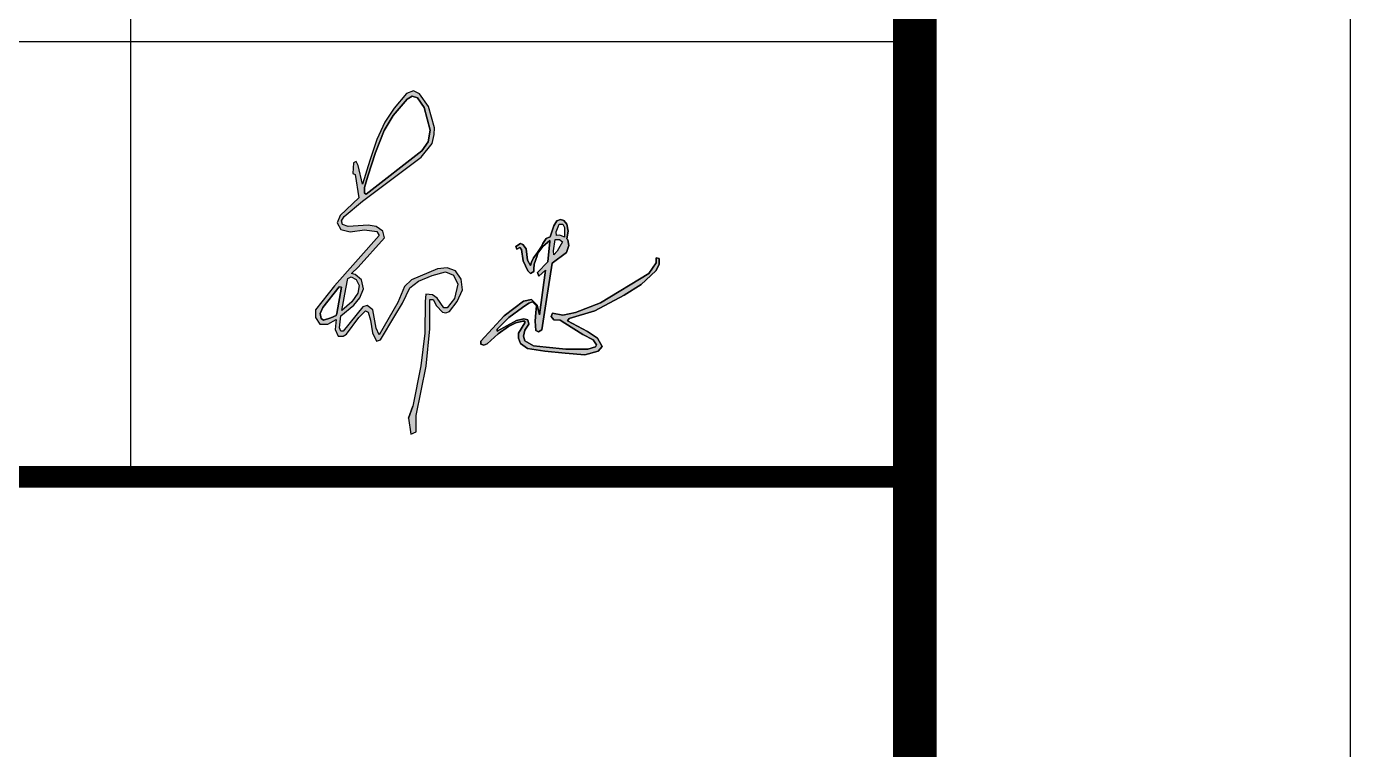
# Model space of a CAD drawing. Extents: x 8844666 to 9156203, y 1662182 to 2655606.
# Drawn here: x 9026963 to 9030003, y 1744532 to 1746193 of the extents above; entities that cross this region are included whole.
import ezdxf

# ---------------------------------------------------------------- set-up
doc = ezdxf.new("R2010")
doc.units = 0
doc.header["$LTSCALE"] = 1000
doc.header["$MEASUREMENT"] = 0
doc.layers.get('0').update_dxf_attribs({"linetype": 'CONTINUOUS'})
doc.layers.add('PP-PM-TK', color=7, linetype='CONTINUOUS')
doc.layers.add('PUB_TITLE', color=4, linetype='CONTINUOUS')

# ---------------------------------------------------------------- blocks, each defined once
blk = doc.blocks.new('A1-TK')
h = blk.add_hatch(color=256)
h.dxf.hatch_style = 1
h.set_gradient(color1=(255, 255, 255), tint=1)
h.paths.add_polyline_path([(9150473.6, 1814120.7), (9150430.7, 1814080.8), (9150424.3, 1814063.4), (9150432.4, 1814048.1), (9150453.8, 1814043.3), (9150486.4, 1814047.3), (9150514.8, 1814043.6), (9150520.1, 1814034.2), (9150417.9, 1813919), (9150374.5, 1813863.4), (9150374.5, 1813846), (9150383.9, 1813830.8), (9150402.4, 1813830.8), (9150421.4, 1813841.8), (9150419.6, 1813818.9), (9150426, 1813803), (9150437.5, 1813803), (9150445.7, 1813807.7), (9150473.9, 1813846.5), (9150488.7, 1813861.2), (9150494.9, 1813858.3), (9150500.8, 1813840.3), (9150505.3, 1813810.8), (9150514.5, 1813792), (9150523.3, 1813795), (9150556.1, 1813849.7), (9150573.7, 1813879), (9150590.5, 1813914), (9150610.5, 1813929.7), (9150642.2, 1813943), (9150672.5, 1813950.8), (9150691.1, 1813943.8), (9150701.2, 1813922.7), (9150693.3, 1813890), (9150676.8, 1813868.6), (9150669.2, 1813868.6), (9150653.8, 1813890.8), (9150642.5, 1813898.1), (9150627.9, 1813899.4), (9150625.8, 1813883.1), (9150625.4, 1813810), (9150616.3, 1813735.3), (9150598, 1813642.3), (9150587.6, 1813615), (9150592.8, 1813578.4), (9150605.4, 1813583.2), (9150605.4, 1813621.4), (9150628, 1813734.4), (9150636.7, 1813820.5), (9150636.4, 1813866.7), (9150636.4, 1813887.9), (9150644.6, 1813887.2), (9150652.3, 1813872.9), (9150665.6, 1813858.3), (9150673.7, 1813856.8), (9150681.8, 1813859.8), (9150699.6, 1813882.8), (9150711.8, 1813909.9), (9150708.9, 1813934.2), (9150695.7, 1813953.4), (9150676.8, 1813960.6), (9150654.7, 1813957.7), (9150594.8, 1813933), (9150578.5, 1813917.2), (9150563.4, 1813880.8), (9150520.5, 1813806.7), (9150513.7, 1813821.8), (9150505.6, 1813864.1), (9150492.6, 1813874), (9150483.2, 1813870.9), (9150437.4, 1813814.6), (9150432.6, 1813814.6), (9150429.5, 1813822.8), (9150432.1, 1813849.7), (9150462.6, 1813874.2), (9150476, 1813891), (9150484.7, 1813912.3), (9150479.6, 1813932.6), (9150465.2, 1813944.6), (9150456.9, 1813946.9), (9150472, 1813961.9), (9150532.6, 1814029.5), (9150528.8, 1814044.2), (9150513.6, 1814054.9), (9150495.3, 1814058.6), (9150449.4, 1814055.3), (9150436.2, 1814060), (9150433.7, 1814068), (9150440.3, 1814078.4), (9150482.2, 1814113.4), (9150617.2, 1814214.4), (9150642, 1814245.8), (9150646.9, 1814266.6), (9150647.1, 1814281.6), (9150633.8, 1814330.6), (9150613.2, 1814360.1), (9150599.6, 1814366.7), (9150582.9, 1814360.4), (9150554.6, 1814327), (9150533.5, 1814294.6), (9150515.4, 1814255), (9150498.7, 1814206.7), (9150482, 1814152.3), (9150472, 1814195.2), (9150467.5, 1814204.4), (9150461.8, 1814201.6), (9150459.6, 1814176.7), (9150465.5, 1814174.7)])
h.paths.add_polyline_path([(9150486.8, 1814131.5), (9150486.8, 1814144.6), (9150494.7, 1814170.9), (9150512, 1814225.4), (9150531.8, 1814275.4), (9150552.6, 1814310.1), (9150584.7, 1814347.8), (9150596.3, 1814354.9), (9150608.6, 1814351), (9150623.4, 1814328.4), (9150637.7, 1814276.7), (9150632.9, 1814249.6), (9150618.6, 1814228.9), (9150490.5, 1814129.4)], flags=16)
h.paths.add_polyline_path([(9150456, 1813939.4), (9150467.8, 1813933.3), (9150474.7, 1813919.5), (9150471.2, 1813902), (9150457.4, 1813881.9), (9150435, 1813862.1), (9150443.9, 1813911.9), (9150448.2, 1813935.9)], flags=16)
h.paths.add_polyline_path([(9150428.7, 1813916.9), (9150433.8, 1813915.6), (9150422.9, 1813855.1), (9150421.7, 1813850.4), (9150409.2, 1813845.1), (9150392.6, 1813840.4), (9150386.9, 1813844), (9150384.6, 1813855), (9150391.1, 1813868.9)], flags=16)
h.paths.add_polyline_path([(9150917.5, 1813970.8), (9150950.4, 1813995.8), (9150956.2, 1814011.2), (9150953.2, 1814024.4), (9150951.5, 1814026.9), (9150954.1, 1814044.4), (9150951.2, 1814060.7), (9150944.3, 1814068.8), (9150936.7, 1814071.4), (9150928.1, 1814068.1), (9150921.4, 1814056.5), (9150916.1, 1814040.3), (9150912.7, 1814031.8), (9150903.6, 1814027.9), (9150895.9, 1814016.2), (9150893.4, 1814009), (9150882.5, 1813992.9), (9150875, 1813983), (9150870.3, 1813973.1), (9150868.2, 1813965.4), (9150861.3, 1813977.6), (9150857.8, 1814003.8), (9150850, 1814013.7), (9150845, 1814016.2), (9150833.8, 1814009.2), (9150836.2, 1814003.4), (9150843.5, 1814007.2), (9150846.9, 1814002.6), (9150850.8, 1813976), (9150861.6, 1813953.7), (9150867.5, 1813947.3), (9150875.6, 1813951.6), (9150875.2, 1813957), (9150876.3, 1813968.5), (9150882.8, 1813987.7), (9150884.9, 1813994.1), (9150896.1, 1814009.1), (9150912.4, 1814023.3), (9150912.4, 1814020.4), (9150907.4, 1813973.8), (9150883.7, 1813949.7), (9150886.9, 1813941.2), (9150902.2, 1813954.9), (9150888.3, 1813852.6), (9150883.1, 1813874.3), (9150870, 1813887.4), (9150851.4, 1813883.4), (9150807.4, 1813850.1), (9150753.8, 1813791.6), (9150753.9, 1813784.6), (9150760.6, 1813782.8), (9150768.3, 1813786), (9150793.9, 1813809), (9150817, 1813825.4), (9150834.4, 1813834.2), (9150850, 1813838), (9150854.6, 1813838), (9150854.6, 1813834), (9150840, 1813810), (9150840, 1813798.8), (9150845.1, 1813786.6), (9150860.8, 1813775.3), (9150900.4, 1813768.8), (9150947.4, 1813764.6), (9150992.4, 1813760.6), (9151023.5, 1813769.1), (9151032, 1813779.7), (9151021.7, 1813798.9), (9150998.5, 1813813.7), (9150953.1, 1813838.3), (9150956.9, 1813844), (9151015.4, 1813861.7), (9151082.5, 1813897.8), (9151122.1, 1813922.3), (9151155.7, 1813953.2), (9151163, 1813967.7), (9151162.9, 1813981.9), (9151156.6, 1813983.6), (9151156.6, 1813972), (9151139.3, 1813947.5), (9151028.4, 1813880.2), (9150971.5, 1813857.4), (9150941.7, 1813851.9), (9150918.2, 1813856.5), (9150915.6, 1813848.8), (9150921.1, 1813840.9), (9150935.9, 1813840), (9150946.9, 1813833.5), (9150988, 1813807.3), (9151011.5, 1813794.6), (9151019.5, 1813783.3), (9151017.4, 1813778.7), (9150999.6, 1813773.6), (9150948.7, 1813773.6), (9150903.6, 1813778.2), (9150875, 1813781.1), (9150855, 1813792.5), (9150851.4, 1813803.2), (9150854.5, 1813816.8), (9150863.7, 1813830.6), (9150861.8, 1813841.1), (9150852.6, 1813843.1), (9150835.4, 1813839.4), (9150791.3, 1813815.1), (9150791.3, 1813819.7), (9150818.4, 1813845.8), (9150849.6, 1813869), (9150864.1, 1813879.4), (9150872.2, 1813882.2), (9150881.3, 1813873.1), (9150880.4, 1813857.5), (9150878.2, 1813837.6), (9150880.1, 1813816.2), (9150886.5, 1813813.5), (9150893.8, 1813817.8), (9150904.5, 1813887.2)])
h.paths.add_polyline_path([(9150921.5, 1813990.2), (9150920.5, 1813999), (9150924.7, 1814025), (9150934.3, 1814025), (9150941.1, 1814020.2), (9150929.1, 1813998.4)], flags=16)
h.paths.add_polyline_path([(9150927.3, 1814034.4), (9150927, 1814042.9), (9150931.7, 1814054.8), (9150933.9, 1814060.6), (9150941.8, 1814060.6), (9150945.8, 1814053.3), (9150945.8, 1814042.3), (9150945.8, 1814030.5), (9150939.3, 1814033.9), (9150934.4, 1814035.4)], flags=16)
for p, q in [((9150584.7, 1814347.8), (9150552.6, 1814310.1)), ((9150582.9, 1814360.4), (9150554.6, 1814327)), ((9150599.6, 1814366.7), (9150582.9, 1814360.4)), ((9150596.3, 1814354.9), (9150584.7, 1814347.8)), ((9150608.6, 1814351), (9150596.3, 1814354.9)), ((9150613.2, 1814360.1), (9150599.6, 1814366.7)), ((9150623.4, 1814328.4), (9150608.6, 1814351)), ((9150633.8, 1814330.6), (9150613.2, 1814360.1)), ((9150554.6, 1814327), (9150533.5, 1814294.6)), ((9150637.7, 1814276.7), (9150623.4, 1814328.4)), ((9150647.1, 1814281.6), (9150633.8, 1814330.6)), ((9150533.5, 1814294.6), (9150515.4, 1814255)), ((9150552.6, 1814310.1), (9150531.8, 1814275.4)), ((9150646.9, 1814266.6), (9150647.1, 1814281.6)), ((9150515.4, 1814255), (9150498.7, 1814206.7)), ((9150531.8, 1814275.4), (9150512, 1814225.4)), ((9150632.9, 1814249.6), (9150637.7, 1814276.7)), ((9150642, 1814245.8), (9150646.9, 1814266.6)), ((9150490.5, 1814129.4), (9150618.6, 1814228.9)), ((9150512, 1814225.4), (9150494.7, 1814170.9)), ((9150617.2, 1814214.4), (9150642, 1814245.8)), ((9150618.6, 1814228.9), (9150632.9, 1814249.6)), ((9150461.8, 1814201.6), (9150459.6, 1814176.7)), ((9150467.5, 1814204.4), (9150461.8, 1814201.6)), ((9150472, 1814195.2), (9150467.5, 1814204.4)), ((9150482, 1814152.3), (9150472, 1814195.2)), ((9150498.7, 1814206.7), (9150482, 1814152.3)), ((9150482.2, 1814113.4), (9150617.2, 1814214.4)), ((9150459.6, 1814176.7), (9150459.6, 1814176.7)), ((9150459.6, 1814176.7), (9150459.6, 1814176.7)), ((9150459.6, 1814176.7), (9150465.5, 1814174.7)), ((9150465.5, 1814174.7), (9150473.6, 1814120.7)), ((9150494.7, 1814170.9), (9150486.8, 1814144.6)), ((9150486.8, 1814144.6), (9150486.8, 1814131.5)), ((9150486.8, 1814131.5), (9150490.5, 1814129.4)), ((9150473.6, 1814120.7), (9150430.7, 1814080.8)), ((9150440.3, 1814078.4), (9150482.2, 1814113.4)), ((9150430.7, 1814080.8), (9150424.3, 1814063.4)), ((9150433.7, 1814068), (9150440.3, 1814078.4)), ((9150936.7, 1814071.4), (9150928.1, 1814068.1)), ((9150944.3, 1814068.8), (9150936.7, 1814071.4)), ((9150951.2, 1814060.7), (9150944.3, 1814068.8)), ((9150424.3, 1814063.4), (9150432.4, 1814048.1)), ((9150432.4, 1814048.1), (9150453.8, 1814043.3)), ((9150436.2, 1814060), (9150433.7, 1814068)), ((9150449.4, 1814055.3), (9150436.2, 1814060)), ((9150495.3, 1814058.6), (9150449.4, 1814055.3)), ((9150453.8, 1814043.3), (9150486.4, 1814047.3)), ((9150486.4, 1814047.3), (9150514.8, 1814043.6)), ((9150513.6, 1814054.9), (9150495.3, 1814058.6)), ((9150528.8, 1814044.2), (9150513.6, 1814054.9)), ((9150514.8, 1814043.6), (9150520.1, 1814034.2)), ((9150532.6, 1814029.5), (9150528.8, 1814044.2)), ((9150916.1, 1814040.3), (9150912.7, 1814031.8)), ((9150921.4, 1814056.5), (9150916.1, 1814040.3)), ((9150928.1, 1814068.1), (9150921.4, 1814056.5)), ((9150927, 1814042.9), (9150931.7, 1814054.8)), ((9150927.3, 1814034.4), (9150927, 1814042.9)), ((9150931.7, 1814054.8), (9150933.9, 1814060.6)), ((9150933.9, 1814060.6), (9150941.8, 1814060.6)), ((9150941.8, 1814060.6), (9150945.8, 1814053.3)), ((9150945.8, 1814053.3), (9150945.8, 1814042.3)), ((9150945.8, 1814042.3), (9150945.8, 1814030.5)), ((9150954.1, 1814044.4), (9150951.2, 1814060.7)), ((9150951.5, 1814026.9), (9150954.1, 1814044.4)), ((9150520.1, 1814034.2), (9150417.9, 1813919)), ((9150472, 1813961.9), (9150532.6, 1814029.5)), ((9150845, 1814016.2), (9150833.8, 1814009.2)), ((9150833.8, 1814009.2), (9150836.2, 1814003.4)), ((9150850, 1814013.7), (9150845, 1814016.2)), ((9150857.8, 1814003.8), (9150850, 1814013.7)), ((9150893.4, 1814009), (9150882.5, 1813992.9)), ((9150884.9, 1813994.1), (9150896.1, 1814009.1)), ((9150895.9, 1814016.2), (9150893.4, 1814009)), ((9150903.6, 1814027.9), (9150895.9, 1814016.2)), ((9150896.1, 1814009.1), (9150912.4, 1814023.3)), ((9150912.7, 1814031.8), (9150903.6, 1814027.9)), ((9150912.4, 1814020.4), (9150907.4, 1813973.8)), ((9150912.4, 1814023.3), (9150912.4, 1814020.4)), ((9150920.5, 1813999), (9150924.7, 1814025)), ((9150924.7, 1814025), (9150934.3, 1814025)), ((9150934.4, 1814035.4), (9150927.3, 1814034.4)), ((9150941.1, 1814020.2), (9150929.1, 1813998.4)), ((9150934.3, 1814025), (9150941.1, 1814020.2)), ((9150939.3, 1814033.9), (9150934.4, 1814035.4)), ((9150945.8, 1814030.5), (9150939.3, 1814033.9)), ((9150950.4, 1813995.8), (9150956.2, 1814011.2)), ((9150953.2, 1814024.4), (9150951.5, 1814026.9)), ((9150956.2, 1814011.2), (9150953.2, 1814024.4)), ((9150836.2, 1814003.4), (9150843.5, 1814007.2)), ((9150843.5, 1814007.2), (9150846.9, 1814002.6)), ((9150846.9, 1814002.6), (9150850.8, 1813976)), ((9150861.3, 1813977.6), (9150857.8, 1814003.8)), ((9150868.2, 1813965.4), (9150861.3, 1813977.6)), ((9150875, 1813983), (9150870.3, 1813973.1)), ((9150882.5, 1813992.9), (9150875, 1813983)), ((9150876.3, 1813968.5), (9150882.8, 1813987.7)), ((9150882.8, 1813987.7), (9150884.9, 1813994.1)), ((9150917.5, 1813970.8), (9150950.4, 1813995.8)), ((9150921.5, 1813990.2), (9150920.5, 1813999)), ((9150929.1, 1813998.4), (9150921.5, 1813990.2)), ((9151162.9, 1813981.9), (9151156.6, 1813983.6)), ((9151156.6, 1813983.6), (9151156.6, 1813972)), ((9151163, 1813967.7), (9151162.9, 1813981.9)), ((9150456.9, 1813946.9), (9150472, 1813961.9)), ((9150654.7, 1813957.7), (9150594.8, 1813933)), ((9150642.2, 1813943), (9150672.5, 1813950.8)), ((9150676.8, 1813960.6), (9150654.7, 1813957.7)), ((9150672.5, 1813950.8), (9150691.1, 1813943.8)), ((9150695.7, 1813953.4), (9150676.8, 1813960.6)), ((9150708.9, 1813934.2), (9150695.7, 1813953.4)), ((9150850.8, 1813976), (9150861.6, 1813953.7)), ((9150861.6, 1813953.7), (9150867.5, 1813947.3)), ((9150867.5, 1813947.3), (9150875.6, 1813951.6)), ((9150870.3, 1813973.1), (9150868.2, 1813965.4)), ((9150875.2, 1813957), (9150876.3, 1813968.5)), ((9150875.6, 1813951.6), (9150875.2, 1813957)), ((9150907.4, 1813973.8), (9150883.7, 1813949.7)), ((9150883.7, 1813949.7), (9150886.9, 1813941.2)), ((9150886.9, 1813941.2), (9150902.2, 1813954.9)), ((9150902.2, 1813954.9), (9150888.3, 1813852.6)), ((9150904.5, 1813887.2), (9150917.5, 1813970.8)), ((9151139.3, 1813947.5), (9151028.4, 1813880.2)), ((9151122.1, 1813922.3), (9151155.7, 1813953.2)), ((9151156.6, 1813972), (9151139.3, 1813947.5)), ((9151155.7, 1813953.2), (9151163, 1813967.7)), ((9150417.9, 1813919), (9150374.5, 1813863.4)), ((9150428.7, 1813916.9), (9150391.1, 1813868.9)), ((9150433.8, 1813915.6), (9150428.7, 1813916.9)), ((9150443.9, 1813911.9), (9150448.2, 1813935.9)), ((9150448.2, 1813935.9), (9150456, 1813939.4)), ((9150456, 1813939.4), (9150467.8, 1813933.3)), ((9150465.2, 1813944.6), (9150456.9, 1813946.9)), ((9150479.6, 1813932.6), (9150465.2, 1813944.6)), ((9150467.8, 1813933.3), (9150474.7, 1813919.5)), ((9150474.7, 1813919.5), (9150471.2, 1813902)), ((9150484.7, 1813912.3), (9150479.6, 1813932.6)), ((9150578.5, 1813917.2), (9150563.4, 1813880.8)), ((9150594.8, 1813933), (9150578.5, 1813917.2)), ((9150590.5, 1813914), (9150610.5, 1813929.7)), ((9150610.5, 1813929.7), (9150642.2, 1813943)), ((9150691.1, 1813943.8), (9150701.2, 1813922.7)), ((9150701.2, 1813922.7), (9150693.3, 1813890)), ((9150711.8, 1813909.9), (9150708.9, 1813934.2)), ((9151082.5, 1813897.8), (9151122.1, 1813922.3)), ((9150422.9, 1813855.1), (9150433.8, 1813915.6)), ((9150435, 1813862.1), (9150443.9, 1813911.9)), ((9150471.2, 1813902), (9150457.4, 1813881.9)), ((9150462.6, 1813874.2), (9150476, 1813891)), ((9150476, 1813891), (9150484.7, 1813912.3)), ((9150573.7, 1813879), (9150590.5, 1813914)), ((9150627.9, 1813899.4), (9150625.8, 1813883.1)), ((9150642.5, 1813898.1), (9150627.9, 1813899.4)), ((9150636.4, 1813866.7), (9150636.4, 1813887.9)), ((9150636.4, 1813887.9), (9150644.6, 1813887.2)), ((9150653.8, 1813890.8), (9150642.5, 1813898.1)), ((9150644.6, 1813887.2), (9150652.3, 1813872.9)), ((9150669.2, 1813868.6), (9150653.8, 1813890.8)), ((9150693.3, 1813890), (9150676.8, 1813868.6)), ((9150699.6, 1813882.8), (9150711.8, 1813909.9)), ((9150870, 1813887.4), (9150851.4, 1813883.4)), ((9150883.1, 1813874.3), (9150870, 1813887.4)), ((9150893.8, 1813817.8), (9150904.5, 1813887.2)), ((9151015.4, 1813861.7), (9151082.5, 1813897.8)), ((9150374.5, 1813863.4), (9150374.5, 1813846)), ((9150391.1, 1813868.9), (9150384.6, 1813855)), ((9150432.1, 1813849.7), (9150462.6, 1813874.2)), ((9150457.4, 1813881.9), (9150435, 1813862.1)), ((9150483.2, 1813870.9), (9150437.4, 1813814.6)), ((9150473.9, 1813846.5), (9150488.7, 1813861.2)), ((9150492.6, 1813874), (9150483.2, 1813870.9)), ((9150488.7, 1813861.2), (9150494.9, 1813858.3)), ((9150505.6, 1813864.1), (9150492.6, 1813874)), ((9150494.9, 1813858.3), (9150500.8, 1813840.3)), ((9150513.7, 1813821.8), (9150505.6, 1813864.1)), ((9150563.4, 1813880.8), (9150520.5, 1813806.7)), ((9150556.1, 1813849.7), (9150573.7, 1813879)), ((9150625.8, 1813883.1), (9150625.4, 1813810)), ((9150636.7, 1813820.5), (9150636.4, 1813866.7)), ((9150652.3, 1813872.9), (9150665.6, 1813858.3)), ((9150665.6, 1813858.3), (9150673.7, 1813856.8)), ((9150676.8, 1813868.6), (9150669.2, 1813868.6)), ((9150673.7, 1813856.8), (9150681.8, 1813859.8)), ((9150681.8, 1813859.8), (9150699.6, 1813882.8)), ((9150851.4, 1813883.4), (9150807.4, 1813850.1)), ((9150818.4, 1813845.8), (9150849.6, 1813869)), ((9150849.6, 1813869), (9150864.1, 1813879.4)), ((9150864.1, 1813879.4), (9150872.2, 1813882.2)), ((9150872.2, 1813882.2), (9150881.3, 1813873.1)), ((9150880.4, 1813857.5), (9150878.2, 1813837.6)), ((9150881.3, 1813873.1), (9150880.4, 1813857.5)), ((9150888.3, 1813852.6), (9150883.1, 1813874.3)), ((9150918.2, 1813856.5), (9150915.6, 1813848.8)), ((9150941.7, 1813851.9), (9150918.2, 1813856.5)), ((9150971.5, 1813857.4), (9150941.7, 1813851.9)), ((9150956.9, 1813844), (9151015.4, 1813861.7)), ((9151028.4, 1813880.2), (9150971.5, 1813857.4)), ((9150374.5, 1813846), (9150383.9, 1813830.8)), ((9150383.9, 1813830.8), (9150402.4, 1813830.8)), ((9150384.6, 1813855), (9150386.9, 1813844)), ((9150386.9, 1813844), (9150392.6, 1813840.4)), ((9150392.6, 1813840.4), (9150409.2, 1813845.1)), ((9150402.4, 1813830.8), (9150421.4, 1813841.8)), ((9150409.2, 1813845.1), (9150421.7, 1813850.4)), ((9150421.4, 1813841.8), (9150419.6, 1813818.9)), ((9150421.7, 1813850.4), (9150422.9, 1813855.1)), ((9150429.5, 1813822.8), (9150432.1, 1813849.7)), ((9150445.7, 1813807.7), (9150473.9, 1813846.5)), ((9150500.8, 1813840.3), (9150505.3, 1813810.8)), ((9150523.3, 1813795), (9150556.1, 1813849.7)), ((9150807.4, 1813850.1), (9150753.8, 1813791.6)), ((9150791.3, 1813819.7), (9150818.4, 1813845.8)), ((9150835.4, 1813839.4), (9150791.3, 1813815.1)), ((9150817, 1813825.4), (9150834.4, 1813834.2)), ((9150834.4, 1813834.2), (9150850, 1813838)), ((9150852.6, 1813843.1), (9150835.4, 1813839.4)), ((9150854.6, 1813834), (9150840, 1813810)), ((9150850, 1813838), (9150854.6, 1813838)), ((9150861.8, 1813841.1), (9150852.6, 1813843.1)), ((9150854.5, 1813816.8), (9150863.7, 1813830.6)), ((9150854.6, 1813838), (9150854.6, 1813834)), ((9150863.7, 1813830.6), (9150861.8, 1813841.1)), ((9150878.2, 1813837.6), (9150880.1, 1813816.2)), ((9150915.6, 1813848.8), (9150921.1, 1813840.9)), ((9150921.1, 1813840.9), (9150935.9, 1813840)), ((9150935.9, 1813840), (9150946.9, 1813833.5)), ((9150946.9, 1813833.5), (9150988, 1813807.3)), ((9150953.1, 1813838.3), (9150956.9, 1813844)), ((9150998.5, 1813813.7), (9150953.1, 1813838.3)), ((9150419.6, 1813818.9), (9150426, 1813803)), ((9150426, 1813803), (9150437.5, 1813803)), ((9150432.6, 1813814.6), (9150429.5, 1813822.8)), ((9150437.4, 1813814.6), (9150432.6, 1813814.6)), ((9150437.5, 1813803), (9150445.7, 1813807.7)), ((9150505.3, 1813810.8), (9150514.5, 1813792)), ((9150520.5, 1813806.7), (9150513.7, 1813821.8)), ((9150625.4, 1813810), (9150616.3, 1813735.3)), ((9150628, 1813734.4), (9150636.7, 1813820.5)), ((9150768.3, 1813786), (9150793.9, 1813809)), ((9150791.3, 1813815.1), (9150791.3, 1813819.7)), ((9150793.9, 1813809), (9150817, 1813825.4)), ((9150840, 1813810), (9150840, 1813798.8)), ((9150840, 1813798.8), (9150845.1, 1813786.6)), ((9150851.4, 1813803.2), (9150854.5, 1813816.8)), ((9150855, 1813792.5), (9150851.4, 1813803.2)), ((9150880.1, 1813816.2), (9150886.5, 1813813.5)), ((9150886.5, 1813813.5), (9150893.8, 1813817.8)), ((9150988, 1813807.3), (9151011.5, 1813794.6)), ((9151021.7, 1813798.9), (9150998.5, 1813813.7)), ((9151032, 1813779.7), (9151021.7, 1813798.9)), ((9150514.5, 1813792), (9150523.3, 1813795)), ((9150753.8, 1813791.6), (9150753.9, 1813784.6)), ((9150753.9, 1813784.6), (9150760.6, 1813782.8)), ((9150760.6, 1813782.8), (9150768.3, 1813786)), ((9150845.1, 1813786.6), (9150860.8, 1813775.3)), ((9150875, 1813781.1), (9150855, 1813792.5)), ((9150860.8, 1813775.3), (9150900.4, 1813768.8)), ((9150903.6, 1813778.2), (9150875, 1813781.1)), ((9150900.4, 1813768.8), (9150947.4, 1813764.6)), ((9150948.7, 1813773.6), (9150903.6, 1813778.2)), ((9150947.4, 1813764.6), (9150992.4, 1813760.6)), ((9150999.6, 1813773.6), (9150948.7, 1813773.6)), ((9150992.4, 1813760.6), (9151023.5, 1813769.1)), ((9151017.4, 1813778.7), (9150999.6, 1813773.6)), ((9151011.5, 1813794.6), (9151019.5, 1813783.3)), ((9151019.5, 1813783.3), (9151017.4, 1813778.7)), ((9151023.5, 1813769.1), (9151032, 1813779.7)), ((9150616.3, 1813735.3), (9150598, 1813642.3)), ((9150605.4, 1813621.4), (9150628, 1813734.4)), ((9150587.6, 1813615), (9150598, 1813642.3)), ((9150587.6, 1813615), (9150592.8, 1813578.4)), ((9150605.4, 1813583.2), (9150605.4, 1813621.4)), ((9150592.8, 1813578.4), (9150605.4, 1813583.2))]:
    blk.add_line(p, q)
for points in [[(9150617.2, 1814214.4), (9150642, 1814245.8), (9150646.9, 1814266.6), (9150647.1, 1814281.6), (9150633.8, 1814330.6), (9150613.2, 1814360.1), (9150599.6, 1814366.7), (9150582.9, 1814360.4), (9150554.6, 1814327), (9150533.5, 1814294.6), (9150515.4, 1814255), (9150498.7, 1814206.7), (9150482, 1814152.3), (9150472, 1814195.2), (9150467.5, 1814204.4), (9150461.8, 1814201.6), (9150459.6, 1814176.7), (9150465.5, 1814174.7), (9150473.6, 1814120.7), (9150430.7, 1814080.8), (9150424.3, 1814063.4), (9150432.4, 1814048.1), (9150453.8, 1814043.3), (9150486.4, 1814047.3), (9150514.8, 1814043.6), (9150520.1, 1814034.2), (9150417.9, 1813919), (9150374.5, 1813863.4), (9150374.5, 1813846), (9150383.9, 1813830.8), (9150402.4, 1813830.8), (9150421.4, 1813841.8), (9150419.6, 1813818.9), (9150426, 1813803), (9150437.5, 1813803), (9150445.7, 1813807.7), (9150473.9, 1813846.5), (9150488.7, 1813861.2), (9150494.9, 1813858.3), (9150500.8, 1813840.3), (9150505.3, 1813810.8), (9150514.5, 1813792), (9150523.3, 1813795), (9150556.1, 1813849.7), (9150573.7, 1813879), (9150590.5, 1813914), (9150610.5, 1813929.7), (9150642.2, 1813943), (9150672.5, 1813950.8), (9150691.1, 1813943.8), (9150701.2, 1813922.7), (9150693.3, 1813890), (9150676.8, 1813868.6), (9150669.2, 1813868.6), (9150653.8, 1813890.8), (9150642.5, 1813898.1), (9150627.9, 1813899.4), (9150625.8, 1813883.1), (9150625.4, 1813810), (9150616.3, 1813735.3), (9150598, 1813642.3), (9150587.6, 1813615), (9150592.8, 1813578.4), (9150605.4, 1813583.2), (9150605.4, 1813621.4), (9150628, 1813734.4), (9150636.7, 1813820.5), (9150636.4, 1813866.7), (9150636.4, 1813887.9), (9150644.6, 1813887.2), (9150652.3, 1813872.9), (9150665.6, 1813858.3), (9150673.7, 1813856.8), (9150681.8, 1813859.8), (9150699.6, 1813882.8), (9150711.8, 1813909.9), (9150708.9, 1813934.2), (9150695.7, 1813953.4), (9150676.8, 1813960.6), (9150654.7, 1813957.7), (9150594.8, 1813933), (9150578.5, 1813917.2), (9150563.4, 1813880.8), (9150520.5, 1813806.7), (9150513.7, 1813821.8), (9150505.6, 1813864.1), (9150492.6, 1813874), (9150483.2, 1813870.9), (9150437.4, 1813814.6), (9150432.6, 1813814.6), (9150429.5, 1813822.8), (9150432.1, 1813849.7), (9150462.6, 1813874.2), (9150476, 1813891), (9150484.7, 1813912.3), (9150479.6, 1813932.6), (9150465.2, 1813944.6), (9150456.9, 1813946.9), (9150472, 1813961.9), (9150532.6, 1814029.5), (9150528.8, 1814044.2), (9150513.6, 1814054.9), (9150495.3, 1814058.6), (9150449.4, 1814055.3), (9150436.2, 1814060), (9150433.7, 1814068), (9150440.3, 1814078.4), (9150482.2, 1814113.4)], [(9150490.5, 1814129.4), (9150486.8, 1814131.5), (9150486.8, 1814144.6), (9150494.7, 1814170.9), (9150512, 1814225.4), (9150531.8, 1814275.4), (9150552.6, 1814310.1), (9150584.7, 1814347.8), (9150596.3, 1814354.9), (9150608.6, 1814351), (9150623.4, 1814328.4), (9150637.7, 1814276.7), (9150632.9, 1814249.6), (9150618.6, 1814228.9)], [(9150833.8, 1814009.2), (9150845, 1814016.2), (9150850, 1814013.7), (9150857.8, 1814003.8), (9150861.3, 1813977.6), (9150868.2, 1813965.4), (9150870.3, 1813973.1), (9150875, 1813983), (9150882.5, 1813992.9), (9150893.4, 1814009), (9150895.9, 1814016.2), (9150903.6, 1814027.9), (9150912.7, 1814031.8), (9150916.1, 1814040.3), (9150921.4, 1814056.5), (9150928.1, 1814068.1), (9150936.7, 1814071.4), (9150944.3, 1814068.8), (9150951.2, 1814060.7), (9150954.1, 1814044.4), (9150951.5, 1814026.9), (9150953.2, 1814024.4), (9150956.2, 1814011.2), (9150950.4, 1813995.8), (9150917.5, 1813970.8), (9150904.5, 1813887.2), (9150893.8, 1813817.8), (9150886.5, 1813813.5), (9150880.1, 1813816.2), (9150878.2, 1813837.6), (9150880.4, 1813857.5), (9150881.3, 1813873.1), (9150872.2, 1813882.2), (9150864.1, 1813879.4), (9150849.6, 1813869), (9150818.4, 1813845.8), (9150791.3, 1813819.7), (9150791.3, 1813815.1), (9150835.4, 1813839.4), (9150852.6, 1813843.1), (9150861.8, 1813841.1), (9150863.7, 1813830.6), (9150854.5, 1813816.8), (9150851.4, 1813803.2), (9150855, 1813792.5), (9150875, 1813781.1), (9150903.6, 1813778.2), (9150948.7, 1813773.6), (9150999.6, 1813773.6), (9151017.4, 1813778.7), (9151019.5, 1813783.3), (9151011.5, 1813794.6), (9150988, 1813807.3), (9150946.9, 1813833.5), (9150935.9, 1813840), (9150921.1, 1813840.9), (9150915.6, 1813848.8), (9150918.2, 1813856.5), (9150941.7, 1813851.9), (9150971.5, 1813857.4), (9151028.4, 1813880.2), (9151139.3, 1813947.5), (9151156.6, 1813972), (9151156.6, 1813983.6), (9151162.9, 1813981.9), (9151163, 1813967.7), (9151155.7, 1813953.2), (9151122.1, 1813922.3), (9151082.5, 1813897.8), (9151015.4, 1813861.7), (9150956.9, 1813844), (9150953.1, 1813838.3), (9150998.5, 1813813.7), (9151021.7, 1813798.9), (9151032, 1813779.7), (9151023.5, 1813769.1), (9150992.4, 1813760.6), (9150947.4, 1813764.6), (9150900.4, 1813768.8), (9150860.8, 1813775.3), (9150845.1, 1813786.6), (9150840, 1813798.8), (9150840, 1813810), (9150854.6, 1813834), (9150854.6, 1813838), (9150850, 1813838), (9150834.4, 1813834.2), (9150817, 1813825.4), (9150793.9, 1813809), (9150768.3, 1813786), (9150760.6, 1813782.8), (9150753.9, 1813784.6), (9150753.8, 1813791.6), (9150807.4, 1813850.1), (9150851.4, 1813883.4), (9150870, 1813887.4), (9150883.1, 1813874.3), (9150888.3, 1813852.6), (9150902.2, 1813954.9), (9150886.9, 1813941.2), (9150883.7, 1813949.7), (9150907.4, 1813973.8), (9150912.4, 1814020.4), (9150912.4, 1814023.3), (9150896.1, 1814009.1), (9150884.9, 1813994.1), (9150882.8, 1813987.7), (9150876.3, 1813968.5), (9150875.2, 1813957), (9150875.6, 1813951.6), (9150867.5, 1813947.3), (9150861.6, 1813953.7), (9150850.8, 1813976), (9150846.9, 1814002.6), (9150843.5, 1814007.2), (9150836.2, 1814003.4)], [(9150931.7, 1814054.8), (9150933.9, 1814060.6), (9150941.8, 1814060.6), (9150945.8, 1814053.3), (9150945.8, 1814042.3), (9150945.8, 1814030.5), (9150939.3, 1814033.9), (9150934.4, 1814035.4), (9150927.3, 1814034.4), (9150927, 1814042.9)], [(9150924.7, 1814025), (9150934.3, 1814025), (9150941.1, 1814020.2), (9150929.1, 1813998.4), (9150921.5, 1813990.2), (9150920.5, 1813999)], [(9150433.8, 1813915.6), (9150422.9, 1813855.1), (9150421.7, 1813850.4), (9150409.2, 1813845.1), (9150392.6, 1813840.4), (9150386.9, 1813844), (9150384.6, 1813855), (9150391.1, 1813868.9), (9150428.7, 1813916.9)], [(9150456, 1813939.4), (9150467.8, 1813933.3), (9150474.7, 1813919.5), (9150471.2, 1813902), (9150457.4, 1813881.9), (9150435, 1813862.1), (9150443.9, 1813911.9), (9150448.2, 1813935.9)]]:
    blk.add_lwpolyline(points, close=True)
at = {"layer": 'PP-PM-TK', "color": 4}
for p, q in [((9149950.4, 1813479.9), (9149950.4, 1820479.9)), ((9146250.4, 1814479.9), (9151750.4, 1814479.9))]:
    blk.add_line(p, q, dxfattribs=at)
at = {"layer": 'PP-PM-TK', "color": 4, "const_width": 70}
blk.add_lwpolyline([(9146250.4, 1854615.8), (9151750.4, 1854615.8), (9151750.4, 1797215.8), (9146250.4, 1797215.8)], close=True, dxfattribs=at)
at = {"layer": 'PP-PM-TK', "color": 4}
for const_width in [50, 20]:
    blk.add_lwpolyline([(9146250.4, 1813479.9), (9151750.4, 1813479.9)], dxfattribs=dict(at, const_width=const_width))

msp = doc.modelspace()

# ---------------------------------------------------------------- linework, layer by layer
at = {"layer": 'PUB_TITLE'}
msp.add_lwpolyline([(8903902.8, 1727894.2), (9030002.8, 1727894.2), (9030002.8, 1787294.2), (8903902.8, 1787294.2)], close=True, dxfattribs=at)
at = {"layer": 'PUB_TITLE', "const_width": 100}
msp.add_lwpolyline([(8906402.8, 1728894.2), (9029002.8, 1728894.2), (9029002.8, 1786294.2), (8906402.8, 1786294.2)], close=True, dxfattribs=at)

# ---------------------------------------------------------------- block references
msp.add_blockref('A1-TK', (-122747.6, -68321.6))

doc.saveas('drawing.dxf')
